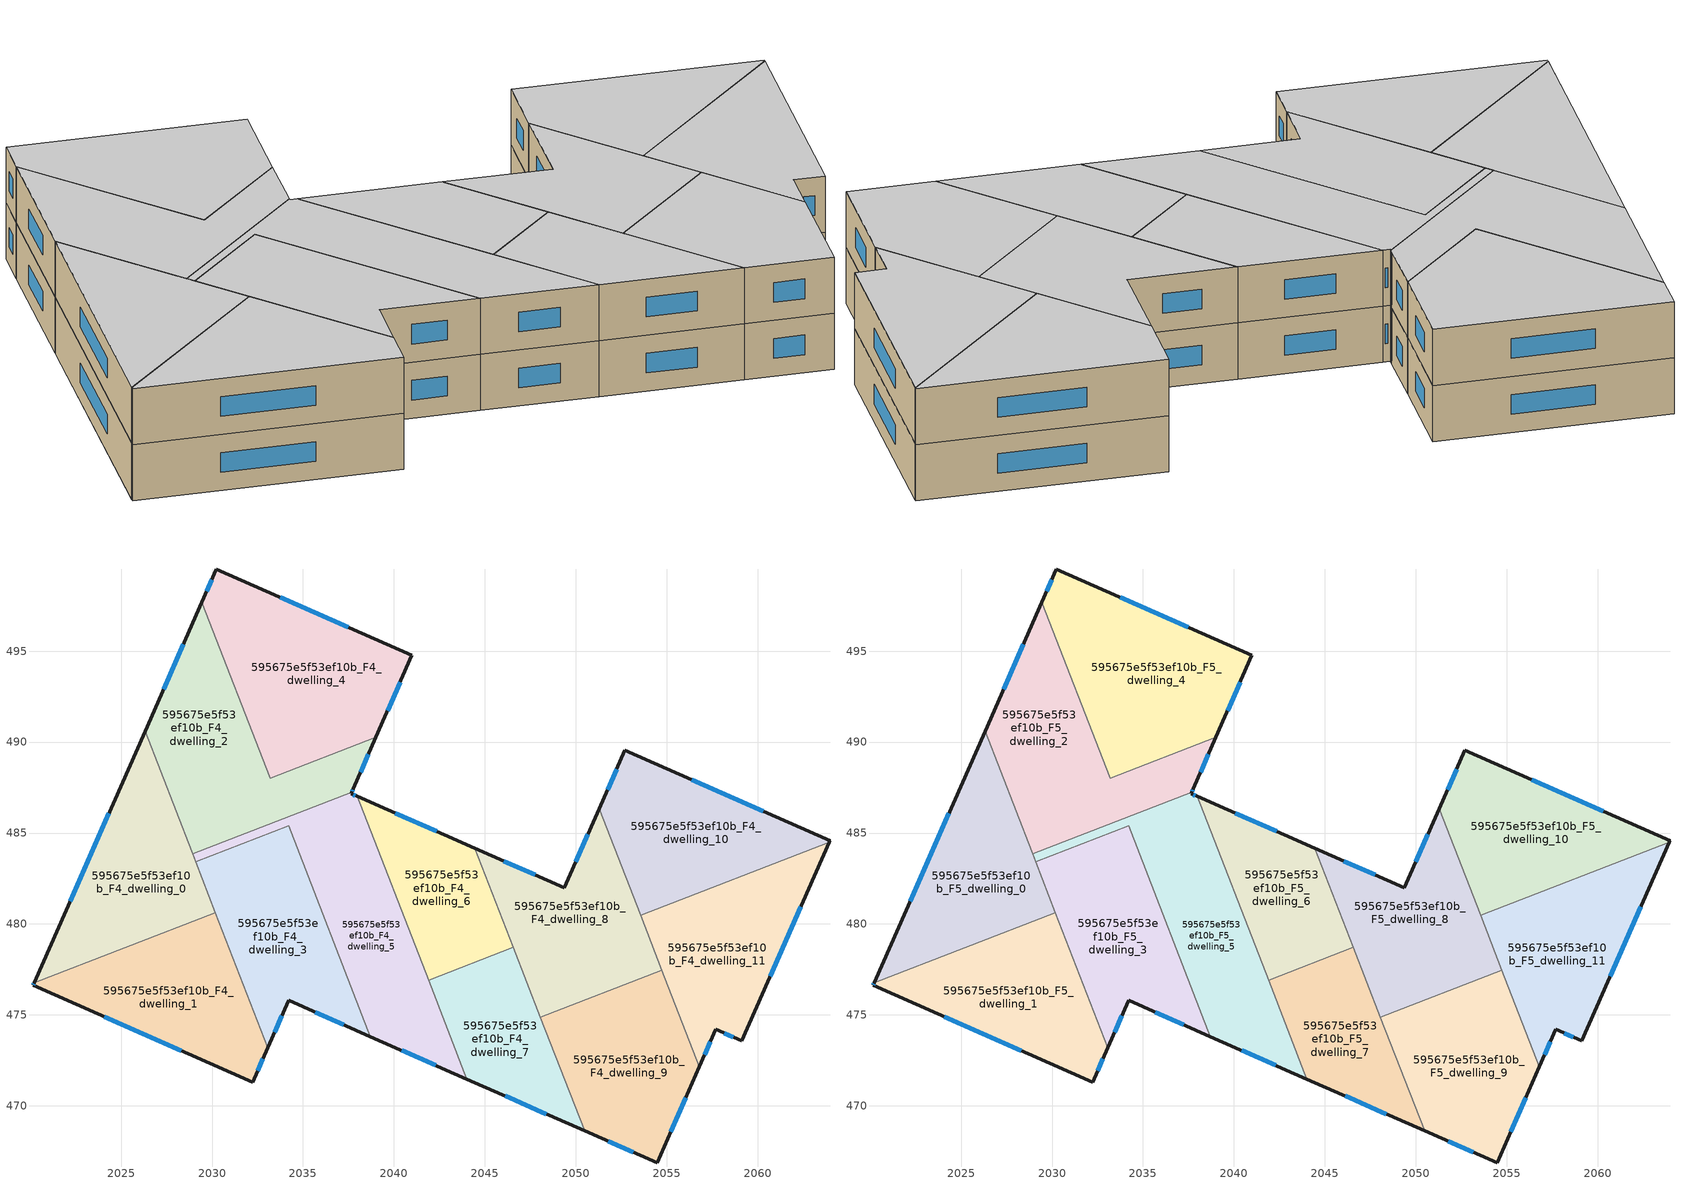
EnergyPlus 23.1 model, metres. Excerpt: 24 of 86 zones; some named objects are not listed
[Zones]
595675e5f53ef10b_F4_dwelling_0
 floor to 595675e5f53ef10b_F3_dwelling_0 (EU_floor_Construction): 2026.31,490.6 2030.19,480.62 2020.21,476.75 z12
 wall outside (EU_wall_Construction): 2026.31,490.6 2020.21,476.75 z12:15
 wall to 595675e5f53ef10b_F4_dwelling_1 (EU_wall_Construction): 2020.21,476.75 2030.19,480.62 z12:15
 wall to 595675e5f53ef10b_F4_dwelling_2 (EU_wall_Construction): 2028.93,483.85 2028.88,483.99 2026.31,490.6 z12:15
 wall to 595675e5f53ef10b_F4_dwelling_5 (EU_wall_Construction): 2029.1,483.42 2028.93,483.85 z12:15
 wall to 595675e5f53ef10b_F4_dwelling_3 (EU_wall_Construction): 2030.19,480.62 2029.1,483.42 z12:15
 window (EU_Window_Construction): 2024.33,486.09 2022.2,481.25 z12.98:14.02
595675e5f53ef10b_F4_dwelling_1
 floor to 595675e5f53ef10b_F3_dwelling_1 (EU_floor_Construction): 2030.19,480.62 2033.07,473.2 2032.23,471.3 2020.15,476.62 2020.21,476.75 z12
 wall outside (EU_wall_Construction): 2020.21,476.75 2020.15,476.62 2032.23,471.3 2033.07,473.2 z12:15
 wall to 595675e5f53ef10b_F4_dwelling_3 (EU_wall_Construction): 2033.07,473.2 2030.19,480.62 z12:15
 window (EU_Window_Construction): 2024.08,474.89 2028.3,473.03 / 2020.19,476.71 2020.17,476.66 / 2032.5,471.92 2032.8,472.58 z12.98:14.02
595675e5f53ef10b_F4_dwelling_10
 floor to 595675e5f53ef10b_F3_dwelling_10 (EU_floor_Construction): 2063.98,484.58 2063.94,484.5 2053.57,480.47 2051.29,486.34 2052.7,489.55 z12
 wall outside (EU_wall_Construction): 2063.94,484.5 2063.98,484.58 2052.7,489.55 2051.29,486.34 z12:15
 wall to 595675e5f53ef10b_F4_dwelling_11 (EU_wall_Construction): 2053.57,480.47 2063.94,484.5 z12:15
 wall to 595675e5f53ef10b_F4_dwelling_8 (EU_wall_Construction): 2051.29,486.34 2053.57,480.47 z12:15
 window (EU_Window_Construction): 2052.24,488.51 2051.75,487.39 / 2060.31,486.2 2056.37,487.93 z12.98:14.02
595675e5f53ef10b_F4_dwelling_11
 floor to 595675e5f53ef10b_F3_dwelling_11 (EU_floor_Construction): 2063.94,484.5 2059.13,473.57 2057.7,474.2 2056.8,472.15 2053.57,480.47 z12
 wall outside (EU_wall_Construction): 2056.8,472.15 2057.7,474.2 2059.13,473.57 2063.94,484.5 z12:15
 wall to 595675e5f53ef10b_F4_dwelling_9 (EU_wall_Construction): 2054.74,477.46 2056.8,472.15 z12:15
 wall to 595675e5f53ef10b_F4_dwelling_8 (EU_wall_Construction): 2053.57,480.47 2054.74,477.46 z12:15
 window (EU_Window_Construction): 2058.17,474 2058.67,473.78 / 2057.09,472.82 2057.41,473.53 / 2060.7,477.12 2062.38,480.94 z12.98:14.02
595675e5f53ef10b_F4_dwelling_2
 floor to 595675e5f53ef10b_F3_dwelling_2 (EU_floor_Construction): 2039.01,490.26 2037.76,487.44 2037.68,487.24 2028.93,483.85 2028.88,483.99 2026.31,490.6 2029.44,497.69 2033.2,488 z12
 wall outside (EU_wall_Construction): 2029.44,497.69 2026.31,490.6 / 2037.68,487.24 2037.76,487.44 2039.01,490.26 z12:15
 wall to 595675e5f53ef10b_F4_dwelling_4 (EU_wall_Construction): 2039.01,490.26 2033.2,488 2029.44,497.69 z12:15
 wall to 595675e5f53ef10b_F4_dwelling_5 (EU_wall_Construction): 2028.93,483.85 2037.68,487.24 z12:15
 window (EU_Window_Construction): 2028.42,495.39 2027.33,492.9 / 2038.17,488.35 2038.6,489.34 / 2037.71,487.31 2037.74,487.37 z12.98:14.02
595675e5f53ef10b_F4_dwelling_3
 floor to 595675e5f53ef10b_F3_dwelling_3 (EU_floor_Construction): 2034.21,485.41 2038.71,473.81 2034.21,475.79 2033.07,473.2 2029.1,483.42 z12
 wall outside (EU_wall_Construction): 2033.07,473.2 2034.21,475.79 2038.71,473.81 z12:15
 wall to 595675e5f53ef10b_F4_dwelling_5 (EU_wall_Construction): 2038.71,473.81 2034.21,485.41 2029.1,483.42 z12:15
 window (EU_Window_Construction): 2035.68,475.15 2037.25,474.45 / 2033.44,474.04 2033.84,474.95 z12.98:14.02
595675e5f53ef10b_F4_dwelling_4
 floor to 595675e5f53ef10b_F3_dwelling_4 (EU_floor_Construction): 2040.99,494.77 2039.01,490.26 2033.2,488 2029.44,497.69 2030.24,499.51 z12
 wall outside (EU_wall_Construction): 2039.01,490.26 2040.99,494.77 2030.24,499.51 2029.44,497.69 z12:15
 window (EU_Window_Construction): 2037.5,496.31 2033.74,497.97 / 2039.65,491.72 2040.35,493.3 / 2029.98,498.92 2029.7,498.28 z12.98:14.02
595675e5f53ef10b_F4_dwelling_5
 floor to 595675e5f53ef10b_F3_dwelling_5 (EU_floor_Construction): 2037.98,487.01 2044.02,471.47 2038.71,473.81 2034.21,485.41 2029.1,483.42 2028.93,483.85 2037.68,487.24 2037.64,487.16 z12
 wall outside (EU_wall_Construction): 2037.98,487.01 2037.64,487.16 2037.68,487.24 / 2038.71,473.81 2044.02,471.47 z12:15
 wall to 595675e5f53ef10b_F4_dwelling_6 (EU_wall_Construction): 2041.9,476.91 2037.98,487.01 z12:15
 wall to 595675e5f53ef10b_F4_dwelling_7 (EU_wall_Construction): 2044.02,471.47 2041.9,476.91 z12:15
 window (EU_Window_Construction): 2037.87,487.06 2037.75,487.11 / 2040.44,473.05 2042.29,472.23 z12.98:14.02
595675e5f53ef10b_F4_dwelling_6
 floor to 595675e5f53ef10b_F3_dwelling_6 (EU_floor_Construction): 2044.45,484.16 2046.56,478.72 2041.9,476.91 2037.98,487.01 z12
 wall outside (EU_wall_Construction): 2044.45,484.16 2037.98,487.01 z12:15
 wall to 595675e5f53ef10b_F4_dwelling_7 (EU_wall_Construction): 2041.9,476.91 2046.56,478.72 z12:15
 wall to 595675e5f53ef10b_F4_dwelling_8 (EU_wall_Construction): 2046.56,478.72 2044.45,484.16 z12:15
 window (EU_Window_Construction): 2042.35,485.09 2040.09,486.08 z12.98:14.02
595675e5f53ef10b_F4_dwelling_7
 floor to 595675e5f53ef10b_F3_dwelling_7 (EU_floor_Construction): 2046.56,478.72 2050.48,468.62 2044.02,471.47 2041.9,476.91 z12
 wall outside (EU_wall_Construction): 2044.02,471.47 2050.48,468.62 z12:15
 wall to 595675e5f53ef10b_F4_dwelling_9 (EU_wall_Construction): 2050.48,468.62 2048.06,474.87 z12:15
 wall to 595675e5f53ef10b_F4_dwelling_8 (EU_wall_Construction): 2048.06,474.87 2046.56,478.72 z12:15
 window (EU_Window_Construction): 2046.12,470.54 2048.38,469.55 z12.98:14.02
595675e5f53ef10b_F4_dwelling_8
 floor to 595675e5f53ef10b_F3_dwelling_8 (EU_floor_Construction): 2051.29,486.34 2054.74,477.46 2048.06,474.87 2044.45,484.16 2049.37,481.99 z12
 wall outside (EU_wall_Construction): 2051.29,486.34 2049.37,481.99 2044.45,484.16 z12:15
 wall to 595675e5f53ef10b_F4_dwelling_9 (EU_wall_Construction): 2048.06,474.87 2054.74,477.46 z12:15
 window (EU_Window_Construction): 2047.77,482.7 2046.05,483.46 / 2050.67,484.93 2050,483.41 z12.98:14.02
595675e5f53ef10b_F4_dwelling_9
 floor to 595675e5f53ef10b_F3_dwelling_9 (EU_floor_Construction): 2054.74,477.46 2056.8,472.15 2054.47,466.86 2050.48,468.62 2048.06,474.87 z12
 wall outside (EU_wall_Construction): 2050.48,468.62 2054.47,466.86 2056.8,472.15 z12:15
 window (EU_Window_Construction): 2051.78,468.05 2053.17,467.43 / 2055.23,468.58 2056.04,470.43 z12.98:14.02
595675e5f53ef10b_F5_dwelling_0
 floor to 595675e5f53ef10b_F4_dwelling_0 (EU_floor_Construction): 2026.31,490.6 2030.19,480.62 2020.21,476.75 z15
 wall outside (EU_wall_Construction): 2026.31,490.6 2020.21,476.75 z15:18
 wall to 595675e5f53ef10b_F5_dwelling_1 (EU_wall_Construction): 2020.21,476.75 2030.19,480.62 z15:18
 wall to 595675e5f53ef10b_F5_dwelling_2 (EU_wall_Construction): 2028.93,483.85 2028.88,483.99 2026.31,490.6 z15:18
 wall to 595675e5f53ef10b_F5_dwelling_5 (EU_wall_Construction): 2029.1,483.42 2028.93,483.85 z15:18
 wall to 595675e5f53ef10b_F5_dwelling_3 (EU_wall_Construction): 2030.19,480.62 2029.1,483.42 z15:18
 window (EU_Window_Construction): 2024.33,486.09 2022.2,481.25 z15.98:17.02
 ceiling to 595675e5f53ef10b_F6_dwelling_0 (EU_floor_Construction): 2030.19,480.62 2026.31,490.6 2020.21,476.75 z18
595675e5f53ef10b_F5_dwelling_1
 floor to 595675e5f53ef10b_F4_dwelling_1 (EU_floor_Construction): 2030.19,480.62 2033.07,473.2 2032.23,471.3 2020.15,476.62 2020.21,476.75 z15
 wall outside (EU_wall_Construction): 2020.21,476.75 2020.15,476.62 2032.23,471.3 2033.07,473.2 z15:18
 wall to 595675e5f53ef10b_F5_dwelling_3 (EU_wall_Construction): 2033.07,473.2 2030.19,480.62 z15:18
 window (EU_Window_Construction): 2024.08,474.89 2028.3,473.03 / 2020.19,476.71 2020.17,476.66 / 2032.5,471.92 2032.8,472.58 z15.98:17.02
 ceiling to 595675e5f53ef10b_F6_dwelling_1 (EU_floor_Construction): 2032.23,471.3 2033.07,473.2 2030.19,480.62 2020.21,476.75 2020.15,476.62 z18
595675e5f53ef10b_F5_dwelling_10
 floor to 595675e5f53ef10b_F4_dwelling_10 (EU_floor_Construction): 2063.98,484.58 2063.94,484.5 2053.57,480.47 2051.29,486.34 2052.7,489.55 z15
 wall outside (EU_wall_Construction): 2063.94,484.5 2063.98,484.58 2052.7,489.55 2051.29,486.34 z15:18
 wall to 595675e5f53ef10b_F5_dwelling_11 (EU_wall_Construction): 2053.57,480.47 2063.94,484.5 z15:18
 wall to 595675e5f53ef10b_F5_dwelling_8 (EU_wall_Construction): 2051.29,486.34 2053.57,480.47 z15:18
 window (EU_Window_Construction): 2052.24,488.51 2051.75,487.39 / 2060.31,486.2 2056.37,487.93 z15.98:17.02
 ceiling to 595675e5f53ef10b_F6_dwelling_10 (EU_floor_Construction): 2063.94,484.5 2063.98,484.58 2052.7,489.55 2051.29,486.34 2053.57,480.47 z18
595675e5f53ef10b_F5_dwelling_11
 floor to 595675e5f53ef10b_F4_dwelling_11 (EU_floor_Construction): 2063.94,484.5 2059.13,473.57 2057.7,474.2 2056.8,472.15 2053.57,480.47 z15
 wall outside (EU_wall_Construction): 2056.8,472.15 2057.7,474.2 2059.13,473.57 2063.94,484.5 z15:18
 wall to 595675e5f53ef10b_F5_dwelling_9 (EU_wall_Construction): 2054.74,477.46 2056.8,472.15 z15:18
 wall to 595675e5f53ef10b_F5_dwelling_8 (EU_wall_Construction): 2053.57,480.47 2054.74,477.46 z15:18
 window (EU_Window_Construction): 2058.17,474 2058.67,473.78 / 2057.09,472.82 2057.41,473.53 / 2060.7,477.12 2062.38,480.94 z15.98:17.02
 ceiling to 595675e5f53ef10b_F6_dwelling_11 (EU_floor_Construction): 2059.13,473.57 2063.94,484.5 2053.57,480.47 2056.8,472.15 2057.7,474.2 z18
595675e5f53ef10b_F5_dwelling_2
 floor to 595675e5f53ef10b_F4_dwelling_2 (EU_floor_Construction): 2039.01,490.26 2037.76,487.44 2037.68,487.24 2028.93,483.85 2028.88,483.99 2026.31,490.6 2029.44,497.69 2033.2,488 z15
 wall outside (EU_wall_Construction): 2029.44,497.69 2026.31,490.6 / 2037.68,487.24 2037.76,487.44 2039.01,490.26 z15:18
 wall to 595675e5f53ef10b_F5_dwelling_4 (EU_wall_Construction): 2039.01,490.26 2033.2,488 2029.44,497.69 z15:18
 wall to 595675e5f53ef10b_F5_dwelling_5 (EU_wall_Construction): 2028.93,483.85 2037.68,487.24 z15:18
 window (EU_Window_Construction): 2028.42,495.39 2027.33,492.9 / 2038.17,488.35 2038.6,489.34 / 2037.71,487.31 2037.74,487.37 z15.98:17.02
 ceiling to 595675e5f53ef10b_F6_dwelling_2 (EU_floor_Construction): 2037.68,487.24 2037.76,487.44 2039.01,490.26 2033.2,488 2029.44,497.69 2026.31,490.6 2028.88,483.99 2028.93,483.85 z18
595675e5f53ef10b_F5_dwelling_3
 floor to 595675e5f53ef10b_F4_dwelling_3 (EU_floor_Construction): 2034.21,485.41 2038.71,473.81 2034.21,475.79 2033.07,473.2 2029.1,483.42 z15
 wall outside (EU_wall_Construction): 2033.07,473.2 2034.21,475.79 2038.71,473.81 z15:18
 wall to 595675e5f53ef10b_F5_dwelling_5 (EU_wall_Construction): 2038.71,473.81 2034.21,485.41 2029.1,483.42 z15:18
 window (EU_Window_Construction): 2035.68,475.15 2037.25,474.45 / 2033.44,474.04 2033.84,474.95 z15.98:17.02
 ceiling to 595675e5f53ef10b_F6_dwelling_3 (EU_floor_Construction): 2038.71,473.81 2034.21,485.41 2029.1,483.42 2033.07,473.2 2034.21,475.79 z18
595675e5f53ef10b_F5_dwelling_4
 floor to 595675e5f53ef10b_F4_dwelling_4 (EU_floor_Construction): 2040.99,494.77 2039.01,490.26 2033.2,488 2029.44,497.69 2030.24,499.51 z15
 wall outside (EU_wall_Construction): 2039.01,490.26 2040.99,494.77 2030.24,499.51 2029.44,497.69 z15:18
 window (EU_Window_Construction): 2037.5,496.31 2033.74,497.97 / 2039.65,491.72 2040.35,493.3 / 2029.98,498.92 2029.7,498.28 z15.98:17.02
 ceiling to 595675e5f53ef10b_F6_dwelling_4 (EU_floor_Construction): 2039.01,490.26 2040.99,494.77 2030.24,499.51 2029.44,497.69 2033.2,488 z18
595675e5f53ef10b_F5_dwelling_5
 floor to 595675e5f53ef10b_F4_dwelling_5 (EU_floor_Construction): 2037.98,487.01 2044.02,471.47 2038.71,473.81 2034.21,485.41 2029.1,483.42 2028.93,483.85 2037.68,487.24 2037.64,487.16 z15
 wall outside (EU_wall_Construction): 2037.98,487.01 2037.64,487.16 2037.68,487.24 / 2038.71,473.81 2044.02,471.47 z15:18
 wall to 595675e5f53ef10b_F5_dwelling_6 (EU_wall_Construction): 2041.9,476.91 2037.98,487.01 z15:18
 wall to 595675e5f53ef10b_F5_dwelling_7 (EU_wall_Construction): 2044.02,471.47 2041.9,476.91 z15:18
 window (EU_Window_Construction): 2037.87,487.06 2037.75,487.11 / 2040.44,473.05 2042.29,472.23 z15.98:17.02
 ceiling to 595675e5f53ef10b_F6_dwelling_5 (EU_floor_Construction): 2044.02,471.47 2037.98,487.01 2037.64,487.16 2037.68,487.24 2028.93,483.85 2029.1,483.42 2034.21,485.41 2038.71,473.81 z18
595675e5f53ef10b_F5_dwelling_6
 floor to 595675e5f53ef10b_F4_dwelling_6 (EU_floor_Construction): 2044.45,484.16 2046.56,478.72 2041.9,476.91 2037.98,487.01 z15
 wall outside (EU_wall_Construction): 2044.45,484.16 2037.98,487.01 z15:18
 wall to 595675e5f53ef10b_F5_dwelling_7 (EU_wall_Construction): 2041.9,476.91 2046.56,478.72 z15:18
 wall to 595675e5f53ef10b_F5_dwelling_8 (EU_wall_Construction): 2046.56,478.72 2044.45,484.16 z15:18
 window (EU_Window_Construction): 2042.35,485.09 2040.09,486.08 z15.98:17.02
 ceiling to 595675e5f53ef10b_F6_dwelling_6 (EU_floor_Construction): 2046.56,478.72 2044.45,484.16 2037.98,487.01 2041.9,476.91 z18
595675e5f53ef10b_F5_dwelling_7
 floor to 595675e5f53ef10b_F4_dwelling_7 (EU_floor_Construction): 2046.56,478.72 2050.48,468.62 2044.02,471.47 2041.9,476.91 z15
 wall outside (EU_wall_Construction): 2044.02,471.47 2050.48,468.62 z15:18
 wall to 595675e5f53ef10b_F5_dwelling_9 (EU_wall_Construction): 2050.48,468.62 2048.06,474.87 z15:18
 wall to 595675e5f53ef10b_F5_dwelling_8 (EU_wall_Construction): 2048.06,474.87 2046.56,478.72 z15:18
 window (EU_Window_Construction): 2046.12,470.54 2048.38,469.55 z15.98:17.02
 ceiling to 595675e5f53ef10b_F6_dwelling_7 (EU_floor_Construction): 2050.48,468.62 2046.56,478.72 2041.9,476.91 2044.02,471.47 z18
595675e5f53ef10b_F5_dwelling_8
 floor to 595675e5f53ef10b_F4_dwelling_8 (EU_floor_Construction): 2051.29,486.34 2054.74,477.46 2048.06,474.87 2044.45,484.16 2049.37,481.99 z15
 wall outside (EU_wall_Construction): 2051.29,486.34 2049.37,481.99 2044.45,484.16 z15:18
 wall to 595675e5f53ef10b_F5_dwelling_9 (EU_wall_Construction): 2048.06,474.87 2054.74,477.46 z15:18
 window (EU_Window_Construction): 2047.77,482.7 2046.05,483.46 / 2050.67,484.93 2050,483.41 z15.98:17.02
 ceiling to 595675e5f53ef10b_F6_dwelling_8 (EU_floor_Construction): 2054.74,477.46 2051.29,486.34 2049.37,481.99 2044.45,484.16 2048.06,474.87 z18
595675e5f53ef10b_F5_dwelling_9
 floor to 595675e5f53ef10b_F4_dwelling_9 (EU_floor_Construction): 2054.74,477.46 2056.8,472.15 2054.47,466.86 2050.48,468.62 2048.06,474.87 z15
 wall outside (EU_wall_Construction): 2050.48,468.62 2054.47,466.86 2056.8,472.15 z15:18
 window (EU_Window_Construction): 2051.78,468.05 2053.17,467.43 / 2055.23,468.58 2056.04,470.43 z15.98:17.02
 ceiling to 595675e5f53ef10b_F6_dwelling_9 (EU_floor_Construction): 2054.47,466.86 2056.8,472.15 2054.74,477.46 2048.06,474.87 2050.48,468.62 z18
[Building]
EU S2 Campaign: North Axis=0; Terrain=City; Solar Distribution=FullExterior
[Site:Location]
Bologna: Latitude=44.5; Longitude=11.25; Time Zone=1; Elevation=37
[SizingPeriod:WeatherFileDays]
AnnualSizingPeriod: Begin Month=1; Begin Day of Month=1; End Month=12; End Day of Month=31; Day of Week for Start Day=Monday; Use Weather File Daylight Saving Period=No; Use Weather File Rain and Snow Indicators=No
[MATERIAL]
EU_InternalMass_Material: Roughness=MediumRough; Thickness=0.1; Conductivity=1; Density=1800; Specific Heat=900; Thermal Absorptance=0.9; Solar Absorptance=0.7; Visible Absorptance=0.7
[MATERIAL:NOMASS] Roughness=MediumRough; Thermal Absorptance=0.9; Solar Absorptance=0.7; Visible Absorptance=0.7
Name | Thermal Resistance
EU_wall_NoMass | 0.905828
EU_floor_NoMass | 0.67114
[WINDOWMATERIAL:SIMPLEGLAZINGSYSTEM]
EU_Window_SimpleGlazing: UFactor=4.52486; Solar Heat Gain Coefficient=0.85; Visible Transmittance=0.85
[CONSTRUCTION]
EU_wall_Construction: EU_wall_NoMass
EU_floor_Construction: EU_floor_NoMass
EU_Window_Construction: EU_Window_SimpleGlazing
EU_InternalMass_Construction: EU_InternalMass_Material
[ZONE] Type=1; Multiplier=1; Ceiling Height=autocalculate; Floor Area=autocalculate; Part of Total Floor Area=Yes
Name | Volume
595675e5f53ef10b_F4_dwelling_0; 595675e5f53ef10b_F5_dwelling_0 | 171.698
595675e5f53ef10b_F4_dwelling_1; 595675e5f53ef10b_F5_dwelling_1; 595675e5f53ef10b_F4_dwelling_10; 595675e5f53ef10b_F5_dwelling_10 | 171.69
595675e5f53ef10b_F4_dwelling_11; 595675e5f53ef10b_F5_dwelling_11 | 171.689
595675e5f53ef10b_F4_dwelling_2; 595675e5f53ef10b_F5_dwelling_2 | 199.572
595675e5f53ef10b_F4_dwelling_3; 595675e5f53ef10b_F5_dwelling_3 | 171.67
595675e5f53ef10b_F4_dwelling_4; 595675e5f53ef10b_F5_dwelling_4 | 219.002
595675e5f53ef10b_F4_dwelling_5; 595675e5f53ef10b_F5_dwelling_5 | 191.067
595675e5f53ef10b_F4_dwelling_6; 595675e5f53ef10b_F5_dwelling_6 | 124.959
595675e5f53ef10b_F4_dwelling_7; 595675e5f53ef10b_F5_dwelling_7 | 124.977
595675e5f53ef10b_F4_dwelling_8; 595675e5f53ef10b_F5_dwelling_8 | 171.156
595675e5f53ef10b_F4_dwelling_9; 595675e5f53ef10b_F5_dwelling_9 | 171.127
[INTERNALMASS] Construction=EU_InternalMass_Construction
Name | Zone or ZoneList | Surface Area
595675e5f53ef10b_F4_dwelling_0_EU_InternalMass | 595675e5f53ef10b_F4_dwelling_0 | 57.2341
595675e5f53ef10b_F4_dwelling_1_EU_InternalMass | 595675e5f53ef10b_F4_dwelling_1 | 57.2293
595675e5f53ef10b_F4_dwelling_2_EU_InternalMass | 595675e5f53ef10b_F4_dwelling_2 | 66.521
595675e5f53ef10b_F4_dwelling_3_EU_InternalMass | 595675e5f53ef10b_F4_dwelling_3 | 57.2237
595675e5f53ef10b_F4_dwelling_4_EU_InternalMass | 595675e5f53ef10b_F4_dwelling_4 | 73.0007
595675e5f53ef10b_F4_dwelling_5_EU_InternalMass | 595675e5f53ef10b_F4_dwelling_5 | 63.6911
595675e5f53ef10b_F4_dwelling_6_EU_InternalMass | 595675e5f53ef10b_F4_dwelling_6 | 41.6545
595675e5f53ef10b_F4_dwelling_7_EU_InternalMass | 595675e5f53ef10b_F4_dwelling_7 | 41.6574
595675e5f53ef10b_F4_dwelling_8_EU_InternalMass | 595675e5f53ef10b_F4_dwelling_8 | 57.0501
595675e5f53ef10b_F4_dwelling_9_EU_InternalMass | 595675e5f53ef10b_F4_dwelling_9 | 57.042
595675e5f53ef10b_F4_dwelling_10_EU_InternalMass | 595675e5f53ef10b_F4_dwelling_10 | 57.2277
595675e5f53ef10b_F4_dwelling_11_EU_InternalMass | 595675e5f53ef10b_F4_dwelling_11 | 57.2281
595675e5f53ef10b_F5_dwelling_0_EU_InternalMass | 595675e5f53ef10b_F5_dwelling_0 | 57.2341
595675e5f53ef10b_F5_dwelling_1_EU_InternalMass | 595675e5f53ef10b_F5_dwelling_1 | 57.2293
595675e5f53ef10b_F5_dwelling_2_EU_InternalMass | 595675e5f53ef10b_F5_dwelling_2 | 66.521
595675e5f53ef10b_F5_dwelling_3_EU_InternalMass | 595675e5f53ef10b_F5_dwelling_3 | 57.2237
595675e5f53ef10b_F5_dwelling_4_EU_InternalMass | 595675e5f53ef10b_F5_dwelling_4 | 73.0007
595675e5f53ef10b_F5_dwelling_5_EU_InternalMass | 595675e5f53ef10b_F5_dwelling_5 | 63.6911
595675e5f53ef10b_F5_dwelling_6_EU_InternalMass | 595675e5f53ef10b_F5_dwelling_6 | 41.6545
595675e5f53ef10b_F5_dwelling_7_EU_InternalMass | 595675e5f53ef10b_F5_dwelling_7 | 41.6574
595675e5f53ef10b_F5_dwelling_8_EU_InternalMass | 595675e5f53ef10b_F5_dwelling_8 | 57.0501
595675e5f53ef10b_F5_dwelling_9_EU_InternalMass | 595675e5f53ef10b_F5_dwelling_9 | 57.042
595675e5f53ef10b_F5_dwelling_10_EU_InternalMass | 595675e5f53ef10b_F5_dwelling_10 | 57.2277
595675e5f53ef10b_F5_dwelling_11_EU_InternalMass | 595675e5f53ef10b_F5_dwelling_11 | 57.2281
[OTHEREQUIPMENT] Fuel Type=Electricity; Design Level Calculation Method=Watts/Area; Power per Zone Floor Area=1; Fraction Latent=0; Fraction Radiant=0; Fraction Lost=0; Carbon Dioxide Generation Rate=0; EndUse Subcategory=EU_Step8_InternalGains
Name | Zone or ZoneList or Space or SpaceList | Schedule
EU_Step8_InternalGain_595675e5f53ef10b_F4_dwelling_0_f000 | 595675e5f53ef10b_F4_dwelling_0 | EU_Step8_GainSchedule_595675e5f53ef10b_F4_dwelling_0_f000
EU_Step8_InternalGain_595675e5f53ef10b_F4_dwelling_1_f000 | 595675e5f53ef10b_F4_dwelling_1 | EU_Step8_GainSchedule_595675e5f53ef10b_F4_dwelling_1_f000
EU_Step8_InternalGain_595675e5f53ef10b_F4_dwelling_2_f000 | 595675e5f53ef10b_F4_dwelling_2 | EU_Step8_GainSchedule_595675e5f53ef10b_F4_dwelling_2_f000
EU_Step8_InternalGain_595675e5f53ef10b_F4_dwelling_3_f000 | 595675e5f53ef10b_F4_dwelling_3 | EU_Step8_GainSchedule_595675e5f53ef10b_F4_dwelling_3_f000
EU_Step8_InternalGain_595675e5f53ef10b_F4_dwelling_4_f000 | 595675e5f53ef10b_F4_dwelling_4 | EU_Step8_GainSchedule_595675e5f53ef10b_F4_dwelling_4_f000
EU_Step8_InternalGain_595675e5f53ef10b_F4_dwelling_5_f000 | 595675e5f53ef10b_F4_dwelling_5 | EU_Step8_GainSchedule_595675e5f53ef10b_F4_dwelling_5_f000
EU_Step8_InternalGain_595675e5f53ef10b_F4_dwelling_6_f000 | 595675e5f53ef10b_F4_dwelling_6 | EU_Step8_GainSchedule_595675e5f53ef10b_F4_dwelling_6_f000
EU_Step8_InternalGain_595675e5f53ef10b_F4_dwelling_7_f000 | 595675e5f53ef10b_F4_dwelling_7 | EU_Step8_GainSchedule_595675e5f53ef10b_F4_dwelling_7_f000
EU_Step8_InternalGain_595675e5f53ef10b_F4_dwelling_8_f000 | 595675e5f53ef10b_F4_dwelling_8 | EU_Step8_GainSchedule_595675e5f53ef10b_F4_dwelling_8_f000
EU_Step8_InternalGain_595675e5f53ef10b_F4_dwelling_9_f000 | 595675e5f53ef10b_F4_dwelling_9 | EU_Step8_GainSchedule_595675e5f53ef10b_F4_dwelling_9_f000
EU_Step8_InternalGain_595675e5f53ef10b_F4_dwelling_10_f000 | 595675e5f53ef10b_F4_dwelling_10 | EU_Step8_GainSchedule_595675e5f53ef10b_F4_dwelling_10_f000
EU_Step8_InternalGain_595675e5f53ef10b_F4_dwelling_11_f000 | 595675e5f53ef10b_F4_dwelling_11 | EU_Step8_GainSchedule_595675e5f53ef10b_F4_dwelling_11_f000
EU_Step8_InternalGain_595675e5f53ef10b_F5_dwelling_0_f000 | 595675e5f53ef10b_F5_dwelling_0 | EU_Step8_GainSchedule_595675e5f53ef10b_F5_dwelling_0_f000
EU_Step8_InternalGain_595675e5f53ef10b_F5_dwelling_1_f000 | 595675e5f53ef10b_F5_dwelling_1 | EU_Step8_GainSchedule_595675e5f53ef10b_F5_dwelling_1_f000
EU_Step8_InternalGain_595675e5f53ef10b_F5_dwelling_2_f000 | 595675e5f53ef10b_F5_dwelling_2 | EU_Step8_GainSchedule_595675e5f53ef10b_F5_dwelling_2_f000
EU_Step8_InternalGain_595675e5f53ef10b_F5_dwelling_3_f000 | 595675e5f53ef10b_F5_dwelling_3 | EU_Step8_GainSchedule_595675e5f53ef10b_F5_dwelling_3_f000
EU_Step8_InternalGain_595675e5f53ef10b_F5_dwelling_4_f000 | 595675e5f53ef10b_F5_dwelling_4 | EU_Step8_GainSchedule_595675e5f53ef10b_F5_dwelling_4_f000
EU_Step8_InternalGain_595675e5f53ef10b_F5_dwelling_5_f000 | 595675e5f53ef10b_F5_dwelling_5 | EU_Step8_GainSchedule_595675e5f53ef10b_F5_dwelling_5_f000
EU_Step8_InternalGain_595675e5f53ef10b_F5_dwelling_6_f000 | 595675e5f53ef10b_F5_dwelling_6 | EU_Step8_GainSchedule_595675e5f53ef10b_F5_dwelling_6_f000
EU_Step8_InternalGain_595675e5f53ef10b_F5_dwelling_7_f000 | 595675e5f53ef10b_F5_dwelling_7 | EU_Step8_GainSchedule_595675e5f53ef10b_F5_dwelling_7_f000
EU_Step8_InternalGain_595675e5f53ef10b_F5_dwelling_8_f000 | 595675e5f53ef10b_F5_dwelling_8 | EU_Step8_GainSchedule_595675e5f53ef10b_F5_dwelling_8_f000
EU_Step8_InternalGain_595675e5f53ef10b_F5_dwelling_9_f000 | 595675e5f53ef10b_F5_dwelling_9 | EU_Step8_GainSchedule_595675e5f53ef10b_F5_dwelling_9_f000
EU_Step8_InternalGain_595675e5f53ef10b_F5_dwelling_10_f000 | 595675e5f53ef10b_F5_dwelling_10 | EU_Step8_GainSchedule_595675e5f53ef10b_F5_dwelling_10_f000
EU_Step8_InternalGain_595675e5f53ef10b_F5_dwelling_11_f000 | 595675e5f53ef10b_F5_dwelling_11 | EU_Step8_GainSchedule_595675e5f53ef10b_F5_dwelling_11_f000
[ZONEVENTILATION:DESIGNFLOWRATE] Schedule=EU_AlwaysOn; Design Flow Rate Calculation Method=AirChanges/Hour; Air Changes per Hour=0.73129; Ventilation Type=Natural; Fan Pressure Rise=0; Fan Total Efficiency=1; Constant Term Coefficient=1; Temperature Term Coefficient=0; Velocity Term Coefficient=0; Velocity Squared Term Coefficient=0; Minimum Indoor Temperature=-100; Maximum Indoor Temperature=100; Delta Temperature=-100; Minimum Outdoor Temperature=-100; Maximum Outdoor Temperature=100; Maximum Wind Speed=40
Name | Zone or ZoneList or Space or SpaceList
EU_ConstantAir_595675e5f53ef10b_F4_dwelling_0 | 595675e5f53ef10b_F4_dwelling_0
EU_ConstantAir_595675e5f53ef10b_F4_dwelling_1 | 595675e5f53ef10b_F4_dwelling_1
EU_ConstantAir_595675e5f53ef10b_F4_dwelling_2 | 595675e5f53ef10b_F4_dwelling_2
EU_ConstantAir_595675e5f53ef10b_F4_dwelling_3 | 595675e5f53ef10b_F4_dwelling_3
EU_ConstantAir_595675e5f53ef10b_F4_dwelling_4 | 595675e5f53ef10b_F4_dwelling_4
EU_ConstantAir_595675e5f53ef10b_F4_dwelling_5 | 595675e5f53ef10b_F4_dwelling_5
EU_ConstantAir_595675e5f53ef10b_F4_dwelling_6 | 595675e5f53ef10b_F4_dwelling_6
EU_ConstantAir_595675e5f53ef10b_F4_dwelling_7 | 595675e5f53ef10b_F4_dwelling_7
EU_ConstantAir_595675e5f53ef10b_F4_dwelling_8 | 595675e5f53ef10b_F4_dwelling_8
EU_ConstantAir_595675e5f53ef10b_F4_dwelling_9 | 595675e5f53ef10b_F4_dwelling_9
EU_ConstantAir_595675e5f53ef10b_F4_dwelling_10 | 595675e5f53ef10b_F4_dwelling_10
EU_ConstantAir_595675e5f53ef10b_F4_dwelling_11 | 595675e5f53ef10b_F4_dwelling_11
EU_ConstantAir_595675e5f53ef10b_F5_dwelling_0 | 595675e5f53ef10b_F5_dwelling_0
EU_ConstantAir_595675e5f53ef10b_F5_dwelling_1 | 595675e5f53ef10b_F5_dwelling_1
EU_ConstantAir_595675e5f53ef10b_F5_dwelling_2 | 595675e5f53ef10b_F5_dwelling_2
EU_ConstantAir_595675e5f53ef10b_F5_dwelling_3 | 595675e5f53ef10b_F5_dwelling_3
EU_ConstantAir_595675e5f53ef10b_F5_dwelling_4 | 595675e5f53ef10b_F5_dwelling_4
EU_ConstantAir_595675e5f53ef10b_F5_dwelling_5 | 595675e5f53ef10b_F5_dwelling_5
EU_ConstantAir_595675e5f53ef10b_F5_dwelling_6 | 595675e5f53ef10b_F5_dwelling_6
EU_ConstantAir_595675e5f53ef10b_F5_dwelling_7 | 595675e5f53ef10b_F5_dwelling_7
EU_ConstantAir_595675e5f53ef10b_F5_dwelling_8 | 595675e5f53ef10b_F5_dwelling_8
EU_ConstantAir_595675e5f53ef10b_F5_dwelling_9 | 595675e5f53ef10b_F5_dwelling_9
EU_ConstantAir_595675e5f53ef10b_F5_dwelling_10 | 595675e5f53ef10b_F5_dwelling_10
EU_ConstantAir_595675e5f53ef10b_F5_dwelling_11 | 595675e5f53ef10b_F5_dwelling_11
[HVACTEMPLATE:ZONE:IDEALLOADSAIRSYSTEM] System Availability Schedule=EU_AlwaysOn; Maximum Heating Supply Air Temperature=50; Minimum Cooling Supply Air Temperature=13; Maximum Heating Supply Air Humidity Ratio=0.0156; Minimum Cooling Supply Air Humidity Ratio=0.0077; Heating Limit=NoLimit; Cooling Limit=NoLimit; Heating Availability Schedule=EU_AlwaysOn; Cooling Availability Schedule=EU_CoolingOff; Dehumidification Control Type=ConstantSensibleHeatRatio; Cooling Sensible Heat Ratio=0.7; Dehumidification Setpoint=60; Humidification Control Type=None; Humidification Setpoint=30; Outdoor Air Method=None; Outdoor Air Flow Rate per Person=0.00944; Outdoor Air Flow Rate per Zone Floor Area=0; Outdoor Air Flow Rate per Zone=0; Demand Controlled Ventilation Type=None; Outdoor Air Economizer Type=NoEconomizer; Heat Recovery Type=None; Sensible Heat Recovery Effectiveness=0.7; Latent Heat Recovery Effectiveness=0.65
Name | Template Thermostat
595675e5f53ef10b_F4_dwelling_0 | EU_HeatOnly_595675e5f53ef10b_F4_dwelling_0
595675e5f53ef10b_F4_dwelling_1 | EU_HeatOnly_595675e5f53ef10b_F4_dwelling_1
595675e5f53ef10b_F4_dwelling_2 | EU_HeatOnly_595675e5f53ef10b_F4_dwelling_2
595675e5f53ef10b_F4_dwelling_3 | EU_HeatOnly_595675e5f53ef10b_F4_dwelling_3
595675e5f53ef10b_F4_dwelling_4 | EU_HeatOnly_595675e5f53ef10b_F4_dwelling_4
595675e5f53ef10b_F4_dwelling_5 | EU_HeatOnly_595675e5f53ef10b_F4_dwelling_5
595675e5f53ef10b_F4_dwelling_6 | EU_HeatOnly_595675e5f53ef10b_F4_dwelling_6
595675e5f53ef10b_F4_dwelling_7 | EU_HeatOnly_595675e5f53ef10b_F4_dwelling_7
595675e5f53ef10b_F4_dwelling_8 | EU_HeatOnly_595675e5f53ef10b_F4_dwelling_8
595675e5f53ef10b_F4_dwelling_9 | EU_HeatOnly_595675e5f53ef10b_F4_dwelling_9
595675e5f53ef10b_F4_dwelling_10 | EU_HeatOnly_595675e5f53ef10b_F4_dwelling_10
595675e5f53ef10b_F4_dwelling_11 | EU_HeatOnly_595675e5f53ef10b_F4_dwelling_11
595675e5f53ef10b_F5_dwelling_0 | EU_HeatOnly_595675e5f53ef10b_F5_dwelling_0
595675e5f53ef10b_F5_dwelling_1 | EU_HeatOnly_595675e5f53ef10b_F5_dwelling_1
595675e5f53ef10b_F5_dwelling_2 | EU_HeatOnly_595675e5f53ef10b_F5_dwelling_2
595675e5f53ef10b_F5_dwelling_3 | EU_HeatOnly_595675e5f53ef10b_F5_dwelling_3
595675e5f53ef10b_F5_dwelling_4 | EU_HeatOnly_595675e5f53ef10b_F5_dwelling_4
595675e5f53ef10b_F5_dwelling_5 | EU_HeatOnly_595675e5f53ef10b_F5_dwelling_5
595675e5f53ef10b_F5_dwelling_6 | EU_HeatOnly_595675e5f53ef10b_F5_dwelling_6
595675e5f53ef10b_F5_dwelling_7 | EU_HeatOnly_595675e5f53ef10b_F5_dwelling_7
595675e5f53ef10b_F5_dwelling_8 | EU_HeatOnly_595675e5f53ef10b_F5_dwelling_8
595675e5f53ef10b_F5_dwelling_9 | EU_HeatOnly_595675e5f53ef10b_F5_dwelling_9
595675e5f53ef10b_F5_dwelling_10 | EU_HeatOnly_595675e5f53ef10b_F5_dwelling_10
595675e5f53ef10b_F5_dwelling_11 | EU_HeatOnly_595675e5f53ef10b_F5_dwelling_11
[SIZING:ZONE] Zone Cooling Design Supply Air Temperature Input Method=SupplyAirTemperature; Zone Cooling Design Supply Air Temperature=13; Zone Heating Design Supply Air Temperature Input Method=SupplyAirTemperature; Zone Heating Design Supply Air Temperature=50; Zone Cooling Design Supply Air Humidity Ratio=0.008; Zone Heating Design Supply Air Humidity Ratio=0.008; Cooling Design Air Flow Method=DesignDay; Cooling Design Air Flow Rate=0; Cooling Minimum Air Flow per Zone Floor Area=0.000762; Cooling Minimum Air Flow=0; Cooling Minimum Air Flow Fraction=0.2; Heating Design Air Flow Method=DesignDay; Heating Design Air Flow Rate=0; Heating Maximum Air Flow per Zone Floor Area=0.002032; Heating Maximum Air Flow=0.141576; Heating Maximum Air Flow Fraction=0.3; Account for Dedicated Outdoor Air System=No; Dedicated Outdoor Air System Control Strategy=NeutralSupplyAir; Dedicated Outdoor Air Low Setpoint Temperature for Design=autosize; Dedicated Outdoor Air High Setpoint Temperature for Design=autosize; Zone Load Sizing Method=Sensible Load Only No Latent Load; Zone Latent Cooling Design Supply Air Humidity Ratio Input Method=HumidityRatioDifference; Zone Cooling Design Supply Air Humidity Ratio Difference=0.005; Zone Latent Heating Design Supply Air Humidity Ratio Input Method=HumidityRatioDifference; Zone Humidification Design Supply Air Humidity Ratio Difference=0.005
595675e5f53ef10b_F4_dwelling_0; 595675e5f53ef10b_F4_dwelling_1; 595675e5f53ef10b_F4_dwelling_2; 595675e5f53ef10b_F4_dwelling_3; 595675e5f53ef10b_F4_dwelling_4; 595675e5f53ef10b_F4_dwelling_5; 595675e5f53ef10b_F4_dwelling_6; 595675e5f53ef10b_F4_dwelling_7; 595675e5f53ef10b_F4_dwelling_8; 595675e5f53ef10b_F4_dwelling_9; 595675e5f53ef10b_F4_dwelling_10; 595675e5f53ef10b_F4_dwelling_11; 595675e5f53ef10b_F5_dwelling_0; 595675e5f53ef10b_F5_dwelling_1; 595675e5f53ef10b_F5_dwelling_2; 595675e5f53ef10b_F5_dwelling_3; 595675e5f53ef10b_F5_dwelling_4; 595675e5f53ef10b_F5_dwelling_5; 595675e5f53ef10b_F5_dwelling_6; 595675e5f53ef10b_F5_dwelling_7; 595675e5f53ef10b_F5_dwelling_8; 595675e5f53ef10b_F5_dwelling_9; 595675e5f53ef10b_F5_dwelling_10; 595675e5f53ef10b_F5_dwelling_11
[SCHEDULE:CONSTANT]
Name | Hourly Value
EU_AlwaysOn | 1
EU_CoolingOff | 0
[SCHEDULE:FILE] Column Number=1; Rows to Skip at Top=0; Number of Hours of Data=8760; Column Separator=Comma; Interpolate to Timestep=No; Minutes per Item=60; Adjust Schedule for Daylight Savings=Yes
Name | File
EU_Step8_GainSchedule_595675e5f53ef10b_F4_dwelling_0_f000 | ../../schedules/595675e5f53ef10b/595675e5f53ef10b_F4_dwelling_0_f000_gain.csv
EU_Step8_GainSchedule_595675e5f53ef10b_F4_dwelling_1_f000 | ../../schedules/595675e5f53ef10b/595675e5f53ef10b_F4_dwelling_1_f000_gain.csv
EU_Step8_GainSchedule_595675e5f53ef10b_F4_dwelling_2_f000 | ../../schedules/595675e5f53ef10b/595675e5f53ef10b_F4_dwelling_2_f000_gain.csv
EU_Step8_GainSchedule_595675e5f53ef10b_F4_dwelling_3_f000 | ../../schedules/595675e5f53ef10b/595675e5f53ef10b_F4_dwelling_3_f000_gain.csv
EU_Step8_GainSchedule_595675e5f53ef10b_F4_dwelling_4_f000 | ../../schedules/595675e5f53ef10b/595675e5f53ef10b_F4_dwelling_4_f000_gain.csv
EU_Step8_GainSchedule_595675e5f53ef10b_F4_dwelling_5_f000 | ../../schedules/595675e5f53ef10b/595675e5f53ef10b_F4_dwelling_5_f000_gain.csv
EU_Step8_GainSchedule_595675e5f53ef10b_F4_dwelling_6_f000 | ../../schedules/595675e5f53ef10b/595675e5f53ef10b_F4_dwelling_6_f000_gain.csv
EU_Step8_GainSchedule_595675e5f53ef10b_F4_dwelling_7_f000 | ../../schedules/595675e5f53ef10b/595675e5f53ef10b_F4_dwelling_7_f000_gain.csv
EU_Step8_GainSchedule_595675e5f53ef10b_F4_dwelling_8_f000 | ../../schedules/595675e5f53ef10b/595675e5f53ef10b_F4_dwelling_8_f000_gain.csv
EU_Step8_GainSchedule_595675e5f53ef10b_F4_dwelling_9_f000 | ../../schedules/595675e5f53ef10b/595675e5f53ef10b_F4_dwelling_9_f000_gain.csv
EU_Step8_GainSchedule_595675e5f53ef10b_F4_dwelling_10_f000 | ../../schedules/595675e5f53ef10b/595675e5f53ef10b_F4_dwelling_10_f000_gain.csv
EU_Step8_GainSchedule_595675e5f53ef10b_F4_dwelling_11_f000 | ../../schedules/595675e5f53ef10b/595675e5f53ef10b_F4_dwelling_11_f000_gain.csv
EU_Step8_GainSchedule_595675e5f53ef10b_F5_dwelling_0_f000 | ../../schedules/595675e5f53ef10b/595675e5f53ef10b_F5_dwelling_0_f000_gain.csv
EU_Step8_GainSchedule_595675e5f53ef10b_F5_dwelling_1_f000 | ../../schedules/595675e5f53ef10b/595675e5f53ef10b_F5_dwelling_1_f000_gain.csv
EU_Step8_GainSchedule_595675e5f53ef10b_F5_dwelling_2_f000 | ../../schedules/595675e5f53ef10b/595675e5f53ef10b_F5_dwelling_2_f000_gain.csv
EU_Step8_GainSchedule_595675e5f53ef10b_F5_dwelling_3_f000 | ../../schedules/595675e5f53ef10b/595675e5f53ef10b_F5_dwelling_3_f000_gain.csv
EU_Step8_GainSchedule_595675e5f53ef10b_F5_dwelling_4_f000 | ../../schedules/595675e5f53ef10b/595675e5f53ef10b_F5_dwelling_4_f000_gain.csv
EU_Step8_GainSchedule_595675e5f53ef10b_F5_dwelling_5_f000 | ../../schedules/595675e5f53ef10b/595675e5f53ef10b_F5_dwelling_5_f000_gain.csv
EU_Step8_GainSchedule_595675e5f53ef10b_F5_dwelling_6_f000 | ../../schedules/595675e5f53ef10b/595675e5f53ef10b_F5_dwelling_6_f000_gain.csv
EU_Step8_GainSchedule_595675e5f53ef10b_F5_dwelling_7_f000 | ../../schedules/595675e5f53ef10b/595675e5f53ef10b_F5_dwelling_7_f000_gain.csv
EU_Step8_GainSchedule_595675e5f53ef10b_F5_dwelling_8_f000 | ../../schedules/595675e5f53ef10b/595675e5f53ef10b_F5_dwelling_8_f000_gain.csv
EU_Step8_GainSchedule_595675e5f53ef10b_F5_dwelling_9_f000 | ../../schedules/595675e5f53ef10b/595675e5f53ef10b_F5_dwelling_9_f000_gain.csv
EU_Step8_GainSchedule_595675e5f53ef10b_F5_dwelling_10_f000 | ../../schedules/595675e5f53ef10b/595675e5f53ef10b_F5_dwelling_10_f000_gain.csv
EU_Step8_GainSchedule_595675e5f53ef10b_F5_dwelling_11_f000 | ../../schedules/595675e5f53ef10b/595675e5f53ef10b_F5_dwelling_11_f000_gain.csv
